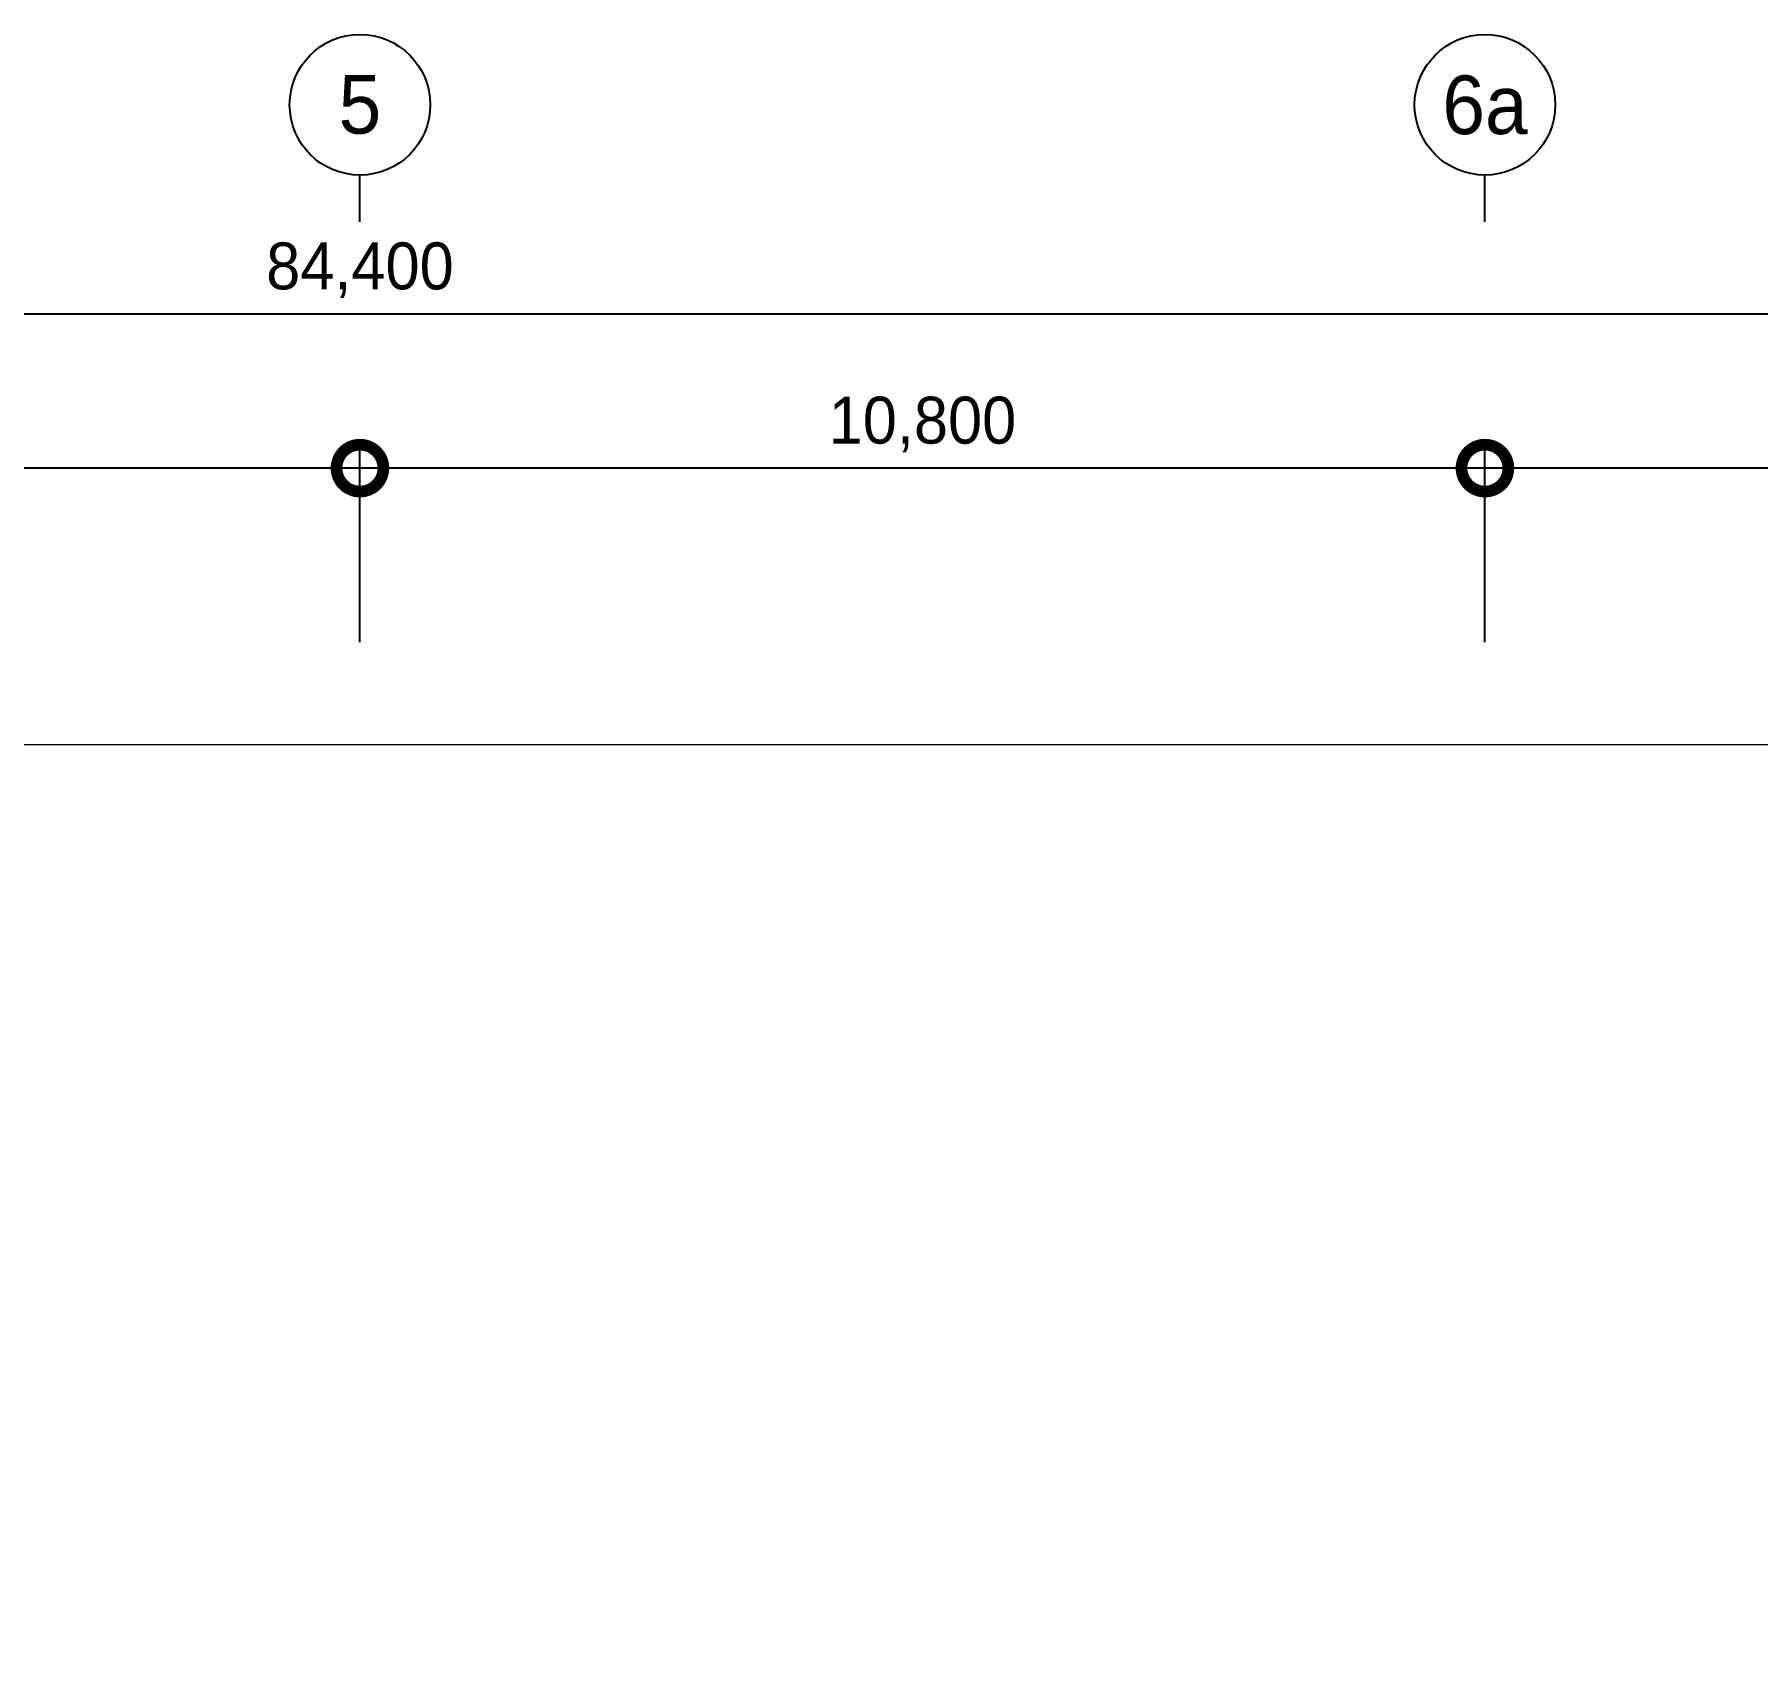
# Model space of a CAD drawing. Header units: millimetres. Extents: x -120884 to 122161, y 4425 to 84147.
# Drawn here: x 53321 to 69862, y 68436 to 83923 of the extents above; entities that cross this region are included whole.
import ezdxf
from ezdxf.enums import TextEntityAlignment as Align

# ---------------------------------------------------------------- set-up
doc = ezdxf.new("R2010")
doc.units = ezdxf.units.MM
doc.header["$LTSCALE"] = 150
doc.layers.add('-----31 Base Plan', color=252, linetype='Continuous', lineweight=0)
doc.layers.add('-----36 Dimension', color=1, linetype='Continuous', plot=False)
doc.styles.add('ELEC', font='')
doc.styles.get('ELEC').set_extended_font_data('Dotum')
doc.dimstyles.new('Gdim300', dxfattribs={"dimscale": 300, "dimtxt": 3, "dimasz": 6, "dimexe": 1.5, "dimexo": 2, "dimgap": 1, "dimtad": 1, "dimdec": 0, "dimzin": 0, "dimdsep": 46, "dimlunit": 6, "dimtxsty": 'ELEC', "dimblk": 'DOTSMALL', "dimblk1": 'DOTSMALL', "dimblk2": 'DOTSMALL', "dimcen": 1.5, "dimdle": 1.5, "dimclrd": 1, "dimclre": 1, "dimclrt": 256, "dimazin": 0, "dimtfac": 1, "dimtdec": 0, "dimtix": 1, "dimtmove": 2, "dimatfit": 3, "dimldrblk": 'DOTSMALL', "dimfxl": 1, "dimtolj": 1, "dimtzin": 0, "dimlwd": -1, "dimlwe": -1, "dimarcsym": 0})

# ---------------------------------------------------------------- blocks, each defined once
blk = doc.blocks.new('_DotSmall')
at = {"color": 0, "linetype": 'ByBlock', "const_width": 0.5}
blk.add_lwpolyline([(-0.0625, 0, 1), (0.0625, 0, 1)], format="xyb", close=True, dxfattribs=at)
blk = doc.blocks.new('*D9')
at = {"layer": '-----36 Dimension', "color": 1}
for p, q in [((67245.38032135845, 78088.26735070063), (67245.38032135845, 79984.3679406055)), ((78045.38032136031, 78088.26735069318), (78045.38032136031, 79984.3679406055)), ((78270.38032136031, 79759.3679406055), (67020.38032135845, 79759.3679406055))]:
    blk.add_line(p, q, dxfattribs=at)
at = {"layer": 'Defpoints', "color": 0, "transparency": 16777216}
for p in [(67245.38032135845, 79759.3679406055), (67245.38032135845, 77788.26735070063), (78045.38032136031, 77788.26735069318)]:
    blk.add_point(p, dxfattribs=at)
at = {"layer": '-----36 Dimension', "color": 1, "xscale": 900, "yscale": 900, "zscale": 900, "rotation": 180}
blk.add_blockref('_DotSmall', (67245.38032135845, 79759.3679406055), dxfattribs=at)
at = {"layer": '-----36 Dimension', "color": 1, "xscale": 900, "yscale": 900, "zscale": 900}
blk.add_blockref('_DotSmall', (78045.38032136031, 79759.3679406055), dxfattribs=at)
at = {"layer": '-----36 Dimension', "insert": (72645.38032135938, 80178.02465702342), "char_height": 450, "attachment_point": 5, "style": 'ELEC'}
blk.add_mtext('\\A1;10,800', dxfattribs=at)
blk = doc.blocks.new('*D12')
at = {"layer": '-----36 Dimension', "color": 1}
for p, q in [((56445.38032136031, 78088.26735076954), (56445.38032136031, 79984.3679406651)), ((67245.38032135658, 78088.2673506969), (67245.38032135658, 79984.3679406651)), ((67470.38032135658, 79759.3679406651), (56220.38032136031, 79759.3679406651))]:
    blk.add_line(p, q, dxfattribs=at)
at = {"layer": 'Defpoints', "color": 0, "transparency": 16777216}
for p in [(56445.38032136031, 79759.3679406651), (56445.38032136031, 77788.26735076954), (67245.38032135658, 77788.2673506969)]:
    blk.add_point(p, dxfattribs=at)
at = {"layer": '-----36 Dimension', "color": 1, "xscale": 900, "yscale": 900, "zscale": 900, "rotation": 180}
blk.add_blockref('_DotSmall', (56445.38032136031, 79759.3679406651), dxfattribs=at)
at = {"layer": '-----36 Dimension', "color": 1, "xscale": 900, "yscale": 900, "zscale": 900}
blk.add_blockref('_DotSmall', (67245.38032135658, 79759.3679406651), dxfattribs=at)
at = {"layer": '-----36 Dimension', "insert": (61845.38032135845, 80178.02465708302), "char_height": 450, "attachment_point": 5, "style": 'ELEC'}
blk.add_mtext('\\A1;10,800', dxfattribs=at)
blk = doc.blocks.new('*D15')
at = {"layer": '-----36 Dimension', "color": 1}
for p, q in [((14245.38032135472, 78088.2673506969), (14245.38032135472, 81465.28115400381)), ((98645.38032136031, 78088.26735061448), (98645.38032136031, 81465.28115400381)), ((14020.38032135472, 81240.28115400381), (98870.38032136031, 81240.28115400381))]:
    blk.add_line(p, q, dxfattribs=at)
at = {"layer": 'Defpoints', "color": 0, "transparency": 16777216}
for p in [(98645.38032136031, 81240.28115400381), (14245.38032135472, 77788.2673506969), (98645.38032136031, 77788.26735061448)]:
    blk.add_point(p, dxfattribs=at)
at = {"layer": '-----36 Dimension', "color": 1, "xscale": 900, "yscale": 900, "zscale": 900, "rotation": 180}
blk.add_blockref('_DotSmall', (14245.38032135472, 81240.28115400381), dxfattribs=at)
at = {"layer": '-----36 Dimension', "color": 1, "xscale": 900, "yscale": 900, "zscale": 900}
blk.add_blockref('_DotSmall', (98645.38032136031, 81240.28115400381), dxfattribs=at)
at = {"layer": '-----36 Dimension', "insert": (56445.38032135752, 81658.93787042172), "char_height": 450, "attachment_point": 5, "style": 'ELEC'}
blk.add_mtext('\\A1;84,400', dxfattribs=at)
blk = doc.blocks.new('*D17')
at = {"layer": '-----36 Dimension', "color": 1}
for p, q in [((45645.38032135472, 78088.2673506969), (45645.38032135472, 79984.36794074706)), ((56445.38032136031, 78088.2673506969), (56445.38032136031, 79984.36794074706)), ((56670.38032136031, 79759.36794074706), (45420.38032135472, 79759.36794074706))]:
    blk.add_line(p, q, dxfattribs=at)
at = {"layer": 'Defpoints', "color": 0, "transparency": 16777216}
for p in [(45645.38032135472, 79759.36794074706), (45645.38032135472, 77788.2673506969), (56445.38032136031, 77788.2673506969)]:
    blk.add_point(p, dxfattribs=at)
at = {"layer": '-----36 Dimension', "color": 1, "xscale": 900, "yscale": 900, "zscale": 900, "rotation": 180}
blk.add_blockref('_DotSmall', (45645.38032135472, 79759.36794074706), dxfattribs=at)
at = {"layer": '-----36 Dimension', "color": 1, "xscale": 900, "yscale": 900, "zscale": 900}
blk.add_blockref('_DotSmall', (56445.38032136031, 79759.36794074706), dxfattribs=at)
at = {"layer": '-----36 Dimension', "insert": (51045.38032135752, 80178.02465716498), "char_height": 450, "attachment_point": 5, "style": 'ELEC'}
blk.add_mtext('\\A1;10,800', dxfattribs=at)

msp = doc.modelspace()

# ---------------------------------------------------------------- linework, layer by layer
at = {"layer": '-----31 Base Plan'}
msp.add_lwpolyline([(101232.6812410681, 28052.49518480472), (11492.0343113644, 28052.49518480472), (11492.0343113644, 77104.64656658605), (101232.6812410681, 77104.64656658605)], close=True, dxfattribs=at)
at = {"layer": '-----36 Dimension'}
for points, elevation in [([(56445.38032135286, 82122.90140534949), (56445.38032135286, 82572.90140533552, -1), (56445.38032135286, 83922.90140529384, -1), (56445.38032135286, 82572.90140533552, 6.094788302518639e-15)], 0.0003769327095584273), ([(67245.380321351, 82122.90140534949), (67245.380321351, 82572.90140533552, -1), (67245.380321351, 83922.90140529384, -1), (67245.380321351, 82572.90140533552, 6.094788302518639e-15)], 0.000376932736287736)]:
    msp.add_lwpolyline(points, format="xyb", dxfattribs=dict(at, elevation=elevation))

# ---------------------------------------------------------------- texts
at = {"layer": '-----36 Dimension', "style": 'ELEC'}
for s, p in [('6a', (67245.380321351, 83247.90140531457, 0.0003769327217182146)), ('5', (56445.38032135286, 83247.90140531457, 0.0003769326949889059))]:
    msp.add_text(s, height=562.4999999826059, dxfattribs=at).set_placement(p, align=Align.MIDDLE)

# ---------------------------------------------------------------- dimensions: what is measured, and where the dimension line sits
at = {"layer": '-----36 Dimension'}
for base, p1, p2, picture, middle in [((98645.38032136031, 81240.28115400381, 0.0003769322679589088), (14245.38032135472, 77788.2673506969, 0.0003769322679589088), (98645.38032136031, 77788.26735061448, 0.00037693198770936), '*D15', (56445.38032135752, 81658.93787042172, 0.0003769322679589088)), ((45645.38032135472, 79759.36794074706, 0.0003769322228166544), (56445.38032136031, 77788.2673506969, 0.0003769322679589088), (45645.38032135472, 77788.2673506969, 0.0003769322679589088), '*D17', (51045.38032135752, 80178.02465716498, 0.0003769322228166544))]:
    dim = msp.add_linear_dim(base=base, p1=p1, p2=p2, angle=180, dimstyle='Gdim300', override={"dimscale": 150, "dimtxsty": 'ELEC'}, dxfattribs=at)
    dim.commit()
    dim.dimension.update_dxf_attribs({"geometry": picture, "text_midpoint": middle})
for base, p1, p2, picture, middle in [((56445.38032136031, 79759.3679406651, 0.0003769322403440085), (67245.38032135658, 77788.2673506969, 0.0003769322679589088), (56445.38032136031, 77788.26735076954, 0.0003769322854862628), '*D12', (61845.38032135845, 80178.02465708302, 0.0003769322403440085)), ((67245.38032135845, 79759.3679406055, 0.0003769322403440085), (78045.38032136031, 77788.26735069318, 0.0003769322679589088), (67245.38032135845, 77788.26735070063, 0.0003769322679589088), '*D9', (72645.38032135938, 80178.02465702342, 0.0003769322403440085))]:
    dim = msp.add_linear_dim(base=base, p1=p1, p2=p2, dimstyle='Gdim300', override={"dimscale": 150, "dimtxsty": 'ELEC'}, dxfattribs=at)
    dim.commit()
    dim.dimension.update_dxf_attribs({"geometry": picture, "text_midpoint": middle})

doc.saveas('drawing.dxf')
